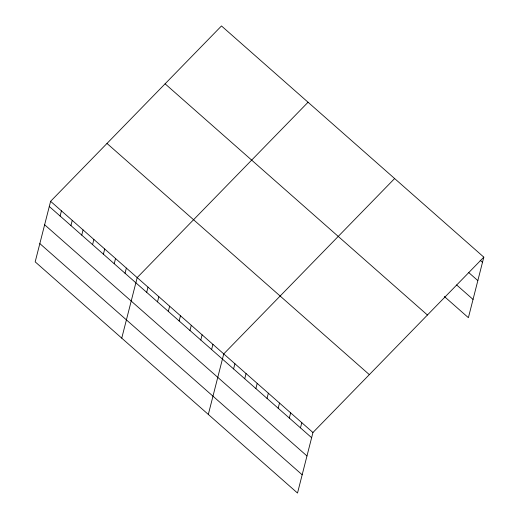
<?xml version="1.0" encoding="UTF-8"?>
<svg xmlns="http://www.w3.org/2000/svg" width="519" height="519" viewBox="0 0 519 519"><rect width="100%" height="100%" fill="white"/><g stroke="black" fill="none" stroke-linecap="round" stroke-linejoin="round"><path stroke-width="0.78" d="M50.609 201.314L35.182 261.855L297.517 493.05L312.951 432.509L483.818 257.145L221.483 25.95L50.609 201.314L312.951 432.509M60.107 216.04L61.43 210.85M70.928 225.577L72.251 220.387M81.749 235.113L83.072 229.923M92.577 244.65L93.894 239.46M103.398 254.187L104.715 248.997M114.219 263.723L115.542 258.533M125.04 273.26L126.364 268.07M121.751 338.148L137.185 277.607L308.052 102.243M146.682 292.333L148.006 287.143M157.504 301.87L158.827 296.68M168.325 311.406L169.648 306.216M179.146 320.943L180.469 315.753M189.967 330.48L191.29 325.29M200.788 340.016L202.112 334.826M211.609 349.553L212.933 344.363M208.32 414.441L223.754 353.9L394.628 178.542M233.582 368.918L234.906 363.728M244.728 378.74L246.051 373.557M255.88 388.569L257.203 383.379M267.032 398.397L268.349 393.207M278.178 408.219L279.501 403.029M289.33 418.048L290.653 412.858M300.475 427.87L301.798 422.687M483.818 257.145L468.391 317.686L444.329 296.485M480.153 260.266L482.501 262.335M468.456 272.326L477.843 280.604M456.616 284.944L473.043 299.424M165.094 83.819L427.435 315.02M106.998 143.445L369.34 374.64M49.286 206.504L311.627 437.699M44.634 224.766L306.969 455.967M39.833 243.586L302.175 474.781"/></g></svg>
